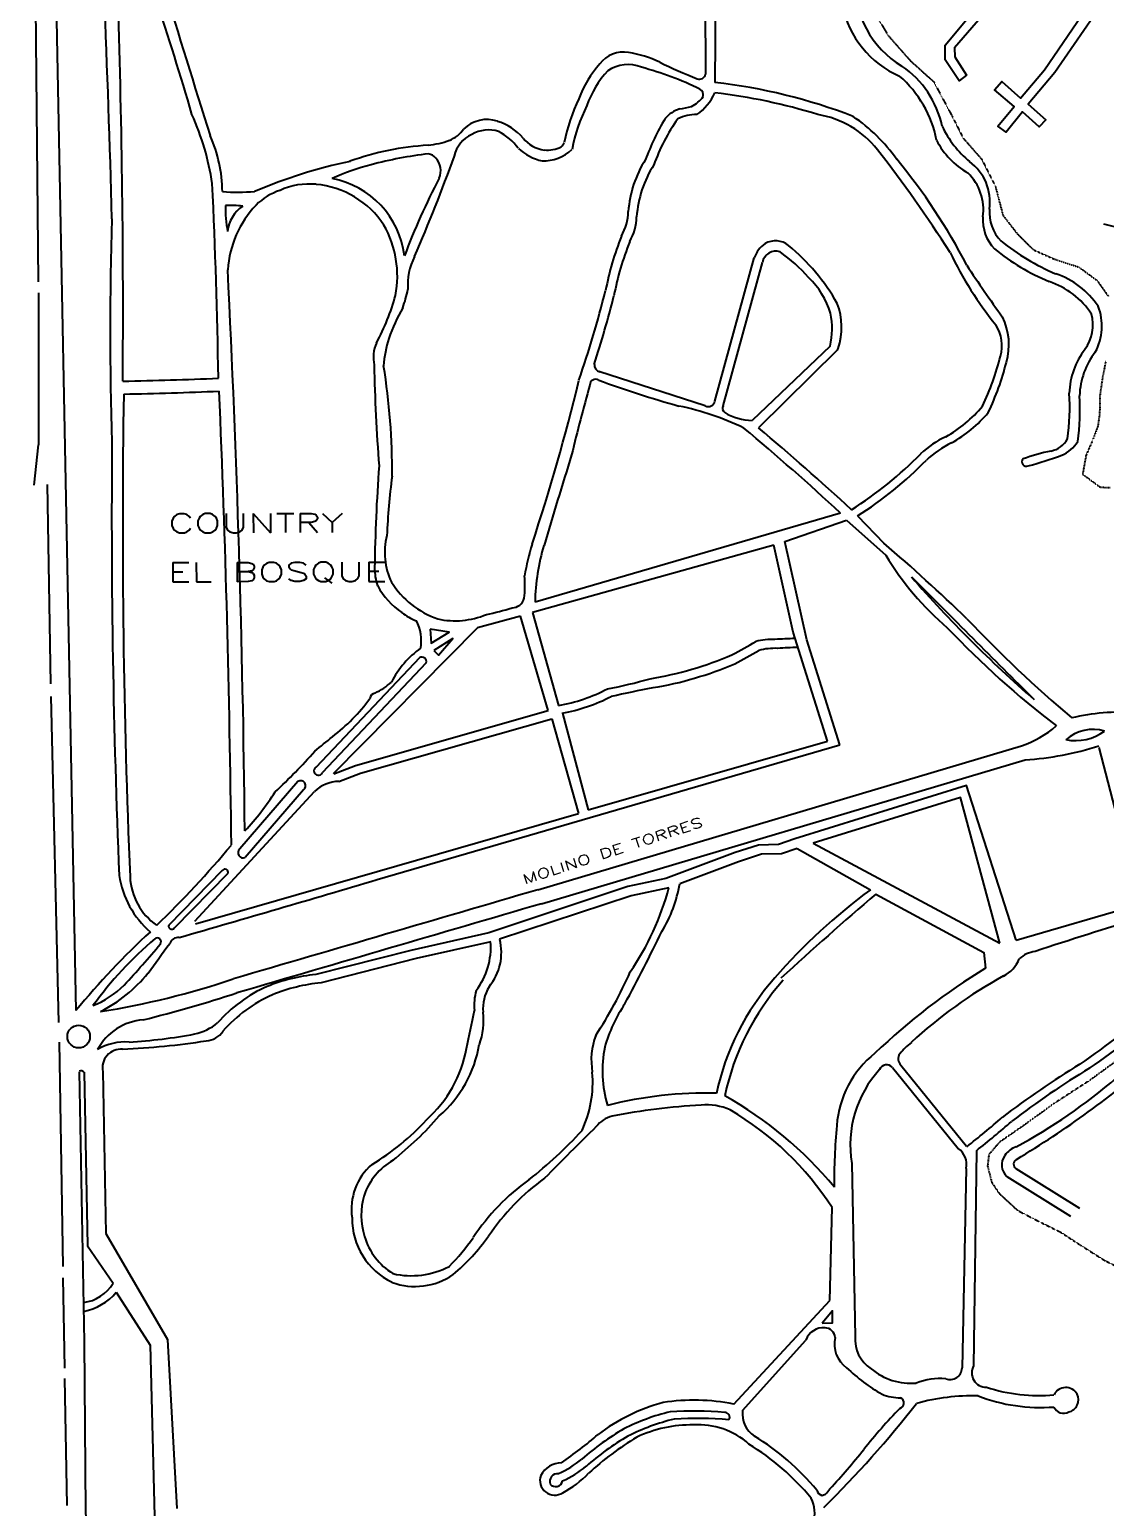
# Model space of a CAD drawing. Header units: millimetres. Extents: x 4374322 to 4409026, y 6503580 to 6534206.
# Drawn here: x 4375194 to 4376316, y 6530897 to 6532438 of the extents above; entities that cross this region are included whole.
import ezdxf

# ---------------------------------------------------------------- set-up
doc = ezdxf.new("R2010")
doc.units = ezdxf.units.MM
doc.linetypes.add('HIDDEN2', pattern=[0.1875, 0.125, -0.0625])
for name, color, linetype in [('CANAL', 252, 'Continuous'), ('LINEA CALLE', 252, 'Continuous'), ('NOMBRE BARRIO', 8, 'Continuous'), ('NOMBRE CALLE', 252, 'Continuous')]:
    doc.layers.add(name, color=color, linetype=linetype)
doc.styles.add('ROMANS', font='romans')
doc.styles.add('S1', font='ROMANS')

msp = doc.modelspace()

# ---------------------------------------------------------------- linework, layer by layer
at = {"layer": 'CANAL', "linetype": 'HIDDEN2', "ltscale": 0.2, "transparency": 33554687}
for points in [[(4376077.3, 6532452.6), (4376089.8, 6532431.5), (4376113, 6532405.2), (4376137.4, 6532383.2), (4376156.4, 6532347.6), (4376168, 6532324.6), (4376187.5, 6532302.4), (4376201.7, 6532274.1), (4376209.6, 6532244), (4376224.7, 6532224.5), (4376241.3, 6532208.2), (4376262.4, 6532198.7), (4376289, 6532189.9), (4376307.9, 6532176), (4376319.6, 6532159.4)], [(4376316.8, 6532091.6), (4376313.5, 6532075.5), (4376310.7, 6532056.1), (4376310.4, 6532037.5), (4376308.6, 6532024.3), (4376303.1, 6532009.6), (4376303.1, 6532009.6), (4376296.2, 6531993.7), (4376296.2, 6531993.7), (4376292.7, 6531974.1), (4376311, 6531960.6), (4376321.5, 6531960.2)], [(4376332.1, 6531365.5), (4376299.6, 6531341.8), (4376263, 6531318.1), (4376229.4, 6531293.9), (4376205.7, 6531277.5), (4376194.9, 6531264.8), (4376193.5, 6531253), (4376197.8, 6531235.9), (4376205.5, 6531224.4), (4376224.8, 6531206.6), (4376247, 6531195.1), (4376269.4, 6531184.1), (4376290.4, 6531170.4), (4376315.7, 6531154.4), (4376331.3, 6531146.6)]]:
    msp.add_lwpolyline(points, dxfattribs=at)
at = {"layer": 'LINEA CALLE', "transparency": 33554687}
for p, q in [((4376040.1, 6531933.6), (4375721.6, 6531840.8)), ((4375982.1, 6531904.1), (4376046.3, 6531926.3)), ((4376046.3, 6531926.3), (4376087.4, 6531889.7)), ((4375970.6, 6531900), (4375718.9, 6531830.1)), ((4375990.7, 6531809.4), (4375970.6, 6531900)), ((4376004.9, 6531801.6), (4375982.1, 6531904.1)), ((4375706.5, 6531826), (4375661.4, 6531813.9)), ((4375735.3, 6531727.6), (4375706.5, 6531826)), ((4375718.9, 6531830.1), (4375746.1, 6531732.9)), ((4375661.4, 6531813.9), (4375511.1, 6531661.8)), ((4376026.4, 6531695.7), (4375990.7, 6531809.4)), ((4376039.3, 6531691.9), (4376004.9, 6531801.6)), ((4375216.4, 6531742.2), (4375224.5, 6531402.5)), ((4375534.1, 6531670.3), (4375735.3, 6531727.6)), ((4375539.5, 6531662.3), (4375739.1, 6531719.1)), ((4375739.1, 6531719.1), (4375766.7, 6531620.5)), ((4375750, 6531725), (4375776.9, 6531624.1)), ((4375556.8, 6531551.5), (4376039.3, 6531691.9)), ((4375776.9, 6531624.1), (4376026.4, 6531695.7)), ((4375511.5, 6531661.8), (4375534.1, 6531670.3)), ((4375516.8, 6531653.8), (4375539.5, 6531662.3)), ((4375367.2, 6531505.5), (4375766.7, 6531620.5)), ((4375225, 6531381.9), (4375228.9, 6531148.1)), ((4376029, 6531112.5), (4376031.3, 6531209.5)), ((4375229.1, 6531136.3), (4375230.6, 6531042.2)), ((4375928.8, 6531004.6), (4376029, 6531112.5)), ((4375938, 6530997.9), (4376003.9, 6531071.4)), ((4375230.8, 6531031.4), (4375233, 6530898.9))]:
    msp.add_line(p, q, dxfattribs=at)
for points in [[(4375194.3, 6533109.9), (4375203.4, 6532174.7)], [(4375215.8, 6532785.8), (4375242.6, 6531414.9)], [(4376240.8, 6532513.2), (4376159.1, 6532418.5), (4376159.3, 6532409.3), (4376171.6, 6532390.3), (4376163.9, 6532384.3), (4376149.2, 6532406.3), (4376149.2, 6532421.4), (4376228.3, 6532516.3)], [(4375909.9, 6532470), (4375909.2, 6532382.6)], [(4375898.9, 6532466.5), (4375899.4, 6532391.1)], [(4376304, 6532451.3), (4376263.6, 6532392.9), (4376235.7, 6532360), (4376254.2, 6532343.7), (4376247.5, 6532336.2), (4376230.1, 6532351.8), (4376213, 6532330.7), (4376204.3, 6532337), (4376221.1, 6532357.5), (4376200.7, 6532374.9), (4376208.3, 6532383.4), (4376227.8, 6532366.3), (4376252.9, 6532395.8), (4376292, 6532452.7)], [(4375909.1, 6532050.2), (4375950.2, 6532199.6)], [(4375917.7, 6532045.5), (4375958.8, 6532194.9)], [(4375203.6, 6532163.1), (4375203.5, 6532004.6)], [(4376029.2, 6532107.6), (4375948.1, 6532030.2)], [(4376036.8, 6532103.6), (4375954.5, 6532022.4)], [(4375899, 6532045.4), (4375788.1, 6532081.2)], [(4375199.2, 6531962.8), (4375203.5, 6532004.6)], [(4375212.7, 6531963.5), (4375216, 6531755.6)], [(4376057.8, 6531930.6), (4376085.4, 6531902.2)], [(4375612.2, 6531812.6), (4375613.1, 6531798), (4375631.9, 6531809.3), (4375612.2, 6531812.6)], [(4375616.1, 6531790.3), (4375620.9, 6531785.6), (4375635.7, 6531802.7), (4375616.1, 6531790.3)], [(4375601.3, 6531783.1), (4375492.8, 6531668.5)], [(4375608.1, 6531777.3), (4375499.6, 6531662.8)], [(4375724.4, 6531540.9), (4376228.9, 6531691.1)], [(4376223.3, 6531488.4), (4376352.2, 6531525.8), (4376310.1, 6531689.2)], [(4375728.1, 6531526.2), (4376232.7, 6531676.4)], [(4375474.2, 6531653.8), (4375413.5, 6531583.5)], [(4375366.8, 6531508), (4375491.5, 6531643.3)], [(4375480, 6531644.9), (4375419.2, 6531574.6)], [(4376223.3, 6531488.4), (4376171.4, 6531649.7), (4375992.6, 6531594), (4375975.3, 6531588), (4375954.5, 6531587.4), (4375930.4, 6531579.6), (4375857.9, 6531552.6), (4375818.4, 6531544.3), (4375673.2, 6531496.1)], [(4376206.2, 6531485.3), (4376165.4, 6531637.2), (4376011.5, 6531589.3)], [(4376011.5, 6531589.3), (4376206.2, 6531485.3)], [(4375994.9, 6531584), (4375978.7, 6531578.4), (4375957.8, 6531577.9), (4375933.7, 6531570), (4375872.4, 6531547.2)], [(4375994.9, 6531584), (4376071.3, 6531540.9)], [(4375395.3, 6531560.8), (4375339.5, 6531503.9)], [(4375401, 6531557.9), (4375345.1, 6531501)], [(4375861.2, 6531543), (4375821.8, 6531534.7), (4375684.6, 6531489.2)], [(4376076.9, 6531536.4), (4376189.8, 6531475.5), (4376191.5, 6531459.1)], [(4375673.2, 6531496.1), (4375591.9, 6531477.7), (4375492.7, 6531452.5)], [(4375675.3, 6531486.7), (4375597.5, 6531469.2), (4375498.3, 6531443.9)], [(4376103.2, 6531358.1), (4376171.6, 6531273.4)], [(4375246.1, 6531351.1), (4375251.3, 6531069.4), (4375252.5, 6530893.4), (4375258.2, 6530763.2), (4375258.6, 6530577), (4375262.7, 6530357.1), (4375269.1, 6530114.2), (4375265.9, 6530044.3)], [(4375251.3, 6531350.7), (4375254.6, 6531169.6), (4375281.4, 6531130.7)], [(4375270.7, 6531351.4), (4375273.8, 6531182.6), (4375338.1, 6531072)], [(4376094.3, 6531355.7), (4376162.7, 6531271)], [(4376181.9, 6531268.8), (4376179, 6531044.5)], [(4376051.9, 6531255.6), (4376055.5, 6531075.1)], [(4376171.2, 6531250.4), (4376166.9, 6531042.3)], [(4376223, 6531250.3), (4376289.4, 6531208.9)], [(4376213.6, 6531241.9), (4376280, 6531200.6)], [(4375284.7, 6531121.3), (4375320.1, 6531066.2), (4375324.7, 6530887.9), (4375332.1, 6530638.2), (4375333.7, 6530404), (4375340.2, 6530385.2), (4375342.9, 6530247.4), (4375327.3, 6530213.5)], [(4376020.9, 6531089), (4376031.8, 6531089.3), (4376031.7, 6531101.9), (4376020.9, 6531089)], [(4375338.1, 6531072), (4375347.8, 6530895.8)]]:
    msp.add_lwpolyline(points, dxfattribs=at)
msp.add_circle((4375245.5, 6531387.8), 11.8, dxfattribs=at)
for centre, radius, start, end in [((4382276.2, 6534543.3), 7240.9, 196.51421, 197.82199), ((4376154.7, 6532484.8), 99.1, 176.4836, 239.3139), ((4359511, 6531813.5), 15775, 1.54998, 2.40216), ((4372809.2, 6531613.3), 2658.3, 16.0685, 18.805), ((4365572.1, 6532145.9), 9719.7, 359.55945, 1.88989), ((4376143.9, 6532484.5), 104.3, 192.1396, 246.1426), ((4375813.2, 6532384.7), 29.5, 78.7405, 144.3561), ((4375804.6, 6532308), 106.6, 63.8934, 82.2321), ((4375867.3, 6532330), 106.1, 137.3822, 160.4408), ((4375875.5, 6532322.9), 106.1, 137.3822, 160.4408), ((4375818.5, 6532362.7), 38.4, 68.5432, 123.31), ((4375735.7, 6532046.5), 365, 64.3874, 74.6178), ((4376031.4, 6532759.1), 398.3, 243.1504, 249.3106), ((4375893, 6532392.7), 6.65, 249.3512, 346.5567), ((4376047.9, 6532316.5), 100.3, 11.7983, 55.8892), ((4375889.3, 6532369.1), 7.76, 351.0385, 57.3913), ((4375843.8, 6531805.8), 580.4, 68.8428, 83.5339), ((4376023.7, 6532299.4), 118.9, 11.1144, 49.0161), ((4375931, 6532284.8), 182.5, 153.731, 168.9443), ((4375866, 6532392.4), 39.6, 298.1202, 321.6453), ((4375857.1, 6532395.4), 57, 305.6625, 335.4431), ((4375843.6, 6531795), 580.4, 72.6683, 83.5339), ((4375111.9, 6532235.8), 276.1, 8.6333, 24.227), ((4375939.2, 6532277.7), 182.5, 153.731, 168.9443), ((4376086.7, 6532208.4), 267, 149.2459, 159.4667), ((4376027.2, 6532232.5), 192.7, 144.4084, 160.5933), ((4375881.7, 6532324.3), 32, 107.1559, 139.7322), ((4375890.8, 6532300.2), 48.9, 90.5466, 114.5801), ((4375865.3, 6532415.8), 61.3, 276.5465, 288.3665), ((4376000.6, 6532250.9), 99.4, 38.2187, 80.7922), ((4375951.3, 6532197.9), 180.7, 35.3149, 55.6488), ((4375619.4, 6532353.3), 33.7, 292.6054, 324.8243), ((4375671.1, 6532309.7), 34.2, 70.9258, 134.9897), ((4375673.4, 6532295.9), 37.1, 74.0273, 118.8323), ((4375666.8, 6532289.1), 55.1, 39.9872, 73.7301), ((4375653, 6532275.3), 64, 37.0861, 61.4709), ((4376243.7, 6532383.2), 108, 205.3361, 230.3746), ((4375244.8, 6532266.7), 150.6, 0.7618, 23.6551), ((4375625, 6532036), 281.4, 93.0578, 110.0542), ((4375598.6, 6532417.2), 100.8, 276.5155, 289.5651), ((4375668.6, 6532299.1), 32, 114.2605, 168.0462), ((4375740.1, 6532352.2), 52.6, 226.8056, 257.7459), ((4375736.7, 6532347.9), 36.3, 220.2211, 261.0289), ((4375734.2, 6532346.3), 34.3, 264.7644, 295.4391), ((4375736.9, 6532326.4), 16.3, 317.1263, 335.9552), ((4376214.2, 6532360.3), 83.1, 207.2151, 240.2487), ((4375640.8, 6531772.6), 539.5, 102.0113, 113.1074), ((4375659.7, 6531886.5), 424.5, 96.6917, 104.9078), ((4373796.8, 6532972.8), 1957.7, 336.7792, 340.078), ((4375607.7, 6532295), 13.4, 40.4278, 79.1933), ((4375603.3, 6532290.4), 19.8, 337.3813, 42.2393), ((4375730.2, 6532344.1), 43.3, 268.1981, 313.4734), ((4375934, 6532239.8), 115.5, 147.3773, 175.9423), ((4374928.7, 6531419.4), 1456, 32.6657, 37.8322), ((4375617, 6531904.5), 624.9, 27.3821, 39.5513), ((4376144, 6532258.1), 52, 351.6637, 53.7725), ((4375610.7, 6532061.7), 242.6, 104.3605, 114.5502), ((4376273.1, 6531941.7), 735.4, 152.3685, 159.2745), ((4375942.7, 6532234.3), 115.5, 147.3773, 175.9423), ((4376135.6, 6532249.8), 53.6, 352.0747, 45.7507), ((4369032.5, 6531978.4), 6359.4, 0.86361, 2.69323), ((4375411.2, 6532508.1), 239.9, 266.2146, 274.2654), ((4375473.3, 6532212.6), 60, 107.2605, 135.4685), ((4375486, 6532204.4), 72.3, 84.3583, 114.931), ((4375484.4, 6532181.5), 95.2, 33.3246, 84.7623), ((4375492.9, 6532190.9), 93, 6.8011, 79.4924), ((4375404.6, 6532167.8), 86.6, 82.0614, 93.9134), ((4375529.4, 6532251.1), 130.8, 178.6541, 190.522), ((4375436.8, 6532223.7), 36.1, 124.0626, 174.3275), ((4375510.4, 6532179.6), 109.7, 136.7656, 175.9931), ((4378971.2, 6532123.9), 3692.9, 178.195, 181.8077), ((4375761.7, 6532249.9), 57.1, 331.0918, 358.0898), ((4375770.4, 6532244.3), 57.1, 331.0918, 358.0898), ((4376231.2, 6532239), 42.6, 175.4113, 224.5073), ((4376238, 6532247.1), 42.6, 175.4113, 224.5073), ((4375470.9, 6532180.9), 107, 349.0403, 29.6293), ((4376082.5, 6532112.1), 292.3, 157.8633, 169.4443), ((4376091.2, 6532106.6), 292.3, 157.8633, 169.4443), ((4375977.6, 6532190.5), 28.9, 123.9123, 161.7337), ((4375972.8, 6532192.3), 14.3, 72.5511, 169.5818), ((4375972.3, 6532195.5), 21.9, 51.7427, 119.4796), ((4375859.9, 6532045.6), 198.6, 42.2472, 53.8446), ((4375846.6, 6532043.7), 218.9, 29.6756, 50.5015), ((4376348.8, 6532391.7), 235.1, 230.9618, 247.1995), ((4376355.6, 6532399.9), 235.1, 230.9618, 247.1995), ((4375653.9, 6532171.3), 65.2, 152.925, 184.0582), ((4376505.2, 6532374), 389.2, 205.6845, 218.8774), ((4377735.4, 6533229.6), 1876.6, 213.5713, 215.5674), ((4360597.3, 6531442.8), 14822.4, 0.61639, 2.87886), ((4375949.1, 6532118.1), 84, 16.4598, 46.5075), ((4376229.7, 6532092.4), 87.2, 33.928, 71.2298), ((4376236.5, 6532100.6), 87.2, 33.928, 71.2298), ((4375346.7, 6532223.7), 237.8, 331.6742, 344.6062), ((4375422.6, 6532202), 170, 341.3424, 348.0023), ((4374629.8, 6532460.2), 1201.9, 341.156, 345.8159), ((4374636.3, 6532455.2), 1204.2, 342.2756, 345.8142), ((4375750.7, 6532052.2), 192.4, 150.2482, 160.7397), ((4375971.2, 6532127.3), 70.1, 341.7103, 20.7002), ((4376256.1, 6532128.5), 56.7, 331.4987, 21.4637), ((4375956.2, 6532125.8), 75.2, 346.0488, 12.4241), ((4376170, 6532108.3), 38.6, 343.3383, 33.633), ((4376150.2, 6532109), 65.6, 343.864, 26.3328), ((4376257.9, 6532130.3), 45.4, 325.125, 13.7848), ((4375693.2, 6532076.7), 130.1, 162.6072, 175.405), ((4375589.7, 6532096), 36.8, 156.1457, 192.4894), ((4375965.9, 6532142.8), 81.1, 331.051, 332.4486), ((4376358.1, 6532055.9), 79.4, 142.4268, 177.9286), ((4376368.8, 6532053.1), 79.4, 142.4268, 177.9286), ((4377275.9, 6532119.5), 1722.5, 181.0497, 184.5553), ((4374877.8, 6531976.4), 694.7, 359.6414, 9.176), ((4375790.8, 6532088.1), 7.41, 176.0085, 255.5534), ((4375942.9, 6532163.1), 272.2, 334.2816, 345.9924), ((4375949, 6532156.6), 272.2, 334.2816, 345.9924), ((4375207.3, 6536387.2), 4316.9, 271.1188, 272.4422), ((4373664.4, 6532581.6), 2163.8, 341.6705, 346.3774), ((4378277.4, 6531377.5), 2592.2, 164.5717, 166.232), ((4375784.7, 6532067), 6.08, 58.7706, 178.9969), ((4376149.5, 6533047.9), 1040.5, 249.663, 254.5109), ((4383918.5, 6531920.1), 8627.1, 179.08654, 182.43052), ((4375208.2, 6536373.7), 4316.9, 271.1188, 272.4422), ((4360583.2, 6531428.1), 14822.4, 0.61639, 2.44634), ((4376039.6, 6532044.3), 239.6, 352.0067, 3.4612), ((4376050.3, 6532041.5), 239.6, 352.0067, 3.4612), ((4375809.5, 6531749), 302.6, 64.5658, 78.1542), ((4375902.2, 6532051.7), 7.03, 243.1175, 347.9966), ((4375922.6, 6532042.9), 5.61, 152.4979, 234.7255), ((4375949.5, 6532089.6), 59.5, 239.5393, 268.5698), ((4376080.9, 6532135.2), 140.2, 299.4945, 319.9362), ((4376087, 6532128.7), 140.2, 299.4945, 319.9362), ((4373981.2, 6529695.8), 3040.9, 47.3852, 49.9124), ((4373996.3, 6529696), 3040.9, 47.4751, 49.9124), ((4384246.9, 6531931.6), 8967, 179.51578, 182.40209), ((4376192.2, 6531922.7), 99.9, 115.0553, 133.2904), ((4376198.3, 6531916.2), 99.9, 115.0553, 133.2904), ((4376254.2, 6532023.7), 26, 282.1931, 330.7541), ((4376255, 6532029.6), 39.1, 294.0874, 326.6586), ((4381571.8, 6530172.4), 6091, 162.59479, 163.52387), ((4375838.8, 6532273.8), 398.4, 302.3103, 315.6695), ((4376233.9, 6531986.9), 4.6, 136.2443, 297.1233), ((4376303.6, 6531786.4), 216.4, 101.7083, 109.7434), ((4376160.4, 6532279.7), 306.3, 284.2707, 291.1412), ((4377235.1, 6531856.5), 1681, 175.6941, 179.3186), ((4375844.9, 6532267.3), 398.4, 302.3103, 315.6695), ((4376339, 6531873.8), 772.9, 172.6974, 177.3128), ((4375634.7, 6531892.4), 70, 165.3657, 206.156), ((4375946.8, 6531829.4), 239.3, 162.5537, 170.6827), ((4375940.2, 6531836.8), 218.7, 163.2257, 178.9562), ((4374881.9, 6530494.1), 1852.3, 45.8562, 49.4792), ((4376352.7, 6532049.6), 309.8, 211.0801, 229.5002), ((4375609, 6531875.9), 54.8, 179.3494, 199.3574), ((4375553.2, 6531858.1), 157.7, 355.1382, 3.6257), ((4377095.3, 6532720.8), 1300.6, 221.021, 229.0043), ((4412844.2, 6568485.5), 51865.2, 224.91264, 225.11268), ((4375628.2, 6531896.5), 80.7, 208.6952, 235.4518), ((4375649.8, 6531910.1), 91.8, 211.95, 251.0649), ((4375697, 6531848.7), 13.9, 272.1184, 343.4211), ((4375615.9, 6531871.2), 53.1, 230.8762, 250.077), ((4375557.2, 6531800.4), 45.7, 350.4488, 27.2328), ((4375638, 6531907.1), 85.8, 257.8776, 292.538), ((4375625.5, 6532055.9), 232.5, 281.2586, 288.041), ((4377196.5, 6532798.9), 1414.7, 223.5972, 229.6889), ((4376852.4, 6532478.4), 965.7, 223.4691, 232.5583), ((4375661.8, 6531710.8), 101.4, 125.9926, 152.6754), ((4375464.4, 6532652.2), 982.1, 298.0972, 299.7655), ((4375467.4, 6532642.9), 982.1, 298.0972, 299.7655), ((4375969, 6531733.8), 68.1, 87.7694, 104.5005), ((4375972, 6531724.5), 68.1, 87.7694, 104.5005), ((4376128.9, 6528743.9), 3062, 92.5484, 92.9431), ((4376131.8, 6528734.6), 3062, 92.5484, 92.9431), ((4375603.3, 6531778.6), 4.92, 344.9997, 115.0218), ((4375783.5, 6532117.6), 361.4, 279.231, 293.3855), ((4375786.4, 6532108.3), 361.4, 279.231, 293.3855), ((4375707, 6532224.8), 483, 280.7516, 286.1705), ((4375555.7, 6531739.5), 6.57, 98.9946, 173.8072), ((4375525.2, 6531808.7), 69.3, 295.2053, 312.1685), ((4375714.9, 6531907.9), 177.7, 280.1005, 297.5344), ((4376705.6, 6527579.2), 4260.3, 101.6632, 102.2599), ((4375395.6, 6531851.9), 189.9, 307.1208, 323.9701), ((4375718.8, 6531900), 177.7, 280.1005, 297.5344), ((4376333.5, 6531492.6), 233.4, 86.5623, 102.9366), ((4346594.6, 6566923.4), 45571.6, 309.35363, 309.38366), ((4376194.8, 6531793.4), 107.9, 288.4242, 310.741), ((4376303.4, 6531665.3), 42.7, 73.3486, 131.3745), ((4376285.3, 6531747.9), 51.5, 258.6387, 306.0843), ((4374963.1, 6532160.3), 710.8, 313.2851, 318.0601), ((4376213.4, 6531989.9), 314.1, 273.5132, 287.8405), ((4375495.5, 6531664.8), 4.6, 125.9501, 334.0713), ((4375477, 6531649.3), 5.31, 304.0412, 121.86), ((4375518.2, 6531614.7), 39.2, 91.9419, 132.9631), ((4375218.5, 6531789.9), 274.5, 316.8919, 327.6485), ((4374596.8, 6532261.7), 1052.3, 313.9317, 320.157), ((4375417, 6531579.4), 5.36, 131.3593, 294.5419), ((4375398.1, 6531559.2), 3.19, 335.2119, 150.0434), ((4375383, 6531570.2), 96.4, 188.6152, 229.3533), ((4375364.4, 6531557.4), 65.4, 182.7882, 234.9488), ((4369376.8, 6552286.8), 21636.6, 286.02617, 286.59631), ((4375586, 6531616.5), 284.8, 325.5097, 345.0502), ((4375733.7, 6531570.7), 140.7, 328.5865, 350.3767), ((5622912.8, 2269489.4), 4440783.9, 106.3108637, 106.3151334), ((4376442.3, 6531038.3), 624.7, 126.438, 138.9022), ((4378693.9, 6528484.2), 4020.5, 130.6102, 132.493), ((5622916.5, 2269474.8), 4440783.9, 106.3108637, 106.3151334), ((4375880.9, 6530890.3), 826.2, 132.7314, 140.5837), ((4375342.5, 6531502.9), 3.22, 161.1121, 324.1431), ((4374152, 6532320.5), 1890.4, 331.6242, 334.1869), ((4377477.1, 6527767.5), 3908.9, 106.7089, 108.4011), ((4375594.6, 6531175.1), 414.4, 130.6125, 143.757), ((4374411.4, 6532259.8), 1202.8, 317.1316, 319.8586), ((4371762.1, 6534070.8), 4414.9, 323.648, 324.1463), ((4375327.4, 6531486.6), 4.02, 327.1764, 130.2884), ((4375349.5, 6531481.4), 9.72, 86.1572, 158.7024), ((4375600.7, 6531481.3), 74.7, 322.5679, 4.144), ((4375631.1, 6531475.3), 55.3, 320.0793, 14.54), ((4376196.8, 6531479.5), 31.5, 294.9527, 340.4703), ((4376246.7, 6531446.6), 30.1, 96.7902, 132.1139), ((4375198.6, 6531551.2), 153.9, 296.9154, 320.7642), ((4375509.9, 6531273.5), 179.8, 95.4792, 112.1631), ((4375380.8, 6531651), 481.6, 327.043, 336.0087), ((4376526.1, 6530904.4), 647.8, 121.0954, 134.0054), ((4376449.5, 6531017.3), 495.4, 118.9022, 132.6345), ((4375223.6, 6531511.2), 98.3, 291.9947, 314.866), ((4375137.1, 6532248.4), 844.7, 278.9334, 288.6197), ((4375504.9, 6531300.6), 153, 114.2842, 138.464), ((4375515.5, 6531264.9), 179.8, 95.4792, 112.1631), ((4375711.8, 6531420.8), 53.8, 163.741, 186.2419), ((4375711.2, 6531417), 44, 148.7908, 185.0406), ((4376172.8, 6531271.6), 268.3, 138.6171, 167.7345), ((4376181.5, 6531269.1), 268.3, 138.6171, 167.7345), ((4374896.8, 6533037.3), 1684.3, 284.2976, 287.7593), ((4375510.5, 6531292), 153, 114.2842, 138.464), ((4375947, 6531333.1), 158.9, 145.9549, 164.0138), ((4375956.8, 6531855.7), 598.1, 303.8484, 313.7324), ((4375317.2, 6531346.3), 59.1, 94.3472, 151.6522), ((4365812.2, 6533447.7), 10053.7, 348.10523, 348.33507), ((4375592.1, 6531404.7), 75.7, 340.506, 6.4193), ((4375966.7, 6531851.6), 598.1, 303.8484, 313.7324), ((4375266.6, 6531919.2), 538, 273.3546, 280.7095), ((4375354.7, 6531445.7), 56.4, 282.137, 309.2812), ((4375377, 6531406.3), 23, 273.7451, 325.9613), ((4375854.6, 6531363.2), 74.4, 159.6546, 189.7326), ((4375294.2, 6531324.7), 57.5, 86.1565, 120.3134), ((4375289.7, 6531355.3), 19.4, 85.4226, 191.5891), ((4375251.5, 6532213.2), 839.5, 272.7143, 278.697), ((4375522, 6531398.5), 130.1, 311.5139, 349.8164), ((4375537.3, 6531401.4), 128, 311.1902, 350.1402), ((4375922.5, 6531352.2), 130.6, 169.0932, 196.0522), ((4376145.3, 6531338.1), 53.6, 125.712, 143.8692), ((4376141.4, 6531287.7), 105.4, 128.3376, 175.9932), ((4376088.3, 6531350.5), 7.9, 40.7335, 158.1488), ((4376109.1, 6531364.6), 8.8, 143.9829, 227.7329), ((4376749.2, 6530599.2), 887.8, 121.1543, 127.4957), ((4375681.3, 6532161.7), 1052.5, 301.0249, 310.788), ((4375247.9, 6531347), 5.02, 46.674, 110.5448), ((4375661.8, 6531340.4), 119.9, 335.0525, 4.8623), ((4376166.8, 6531274.7), 116.5, 137.4524, 189.4201), ((4376759.1, 6530595.1), 887.8, 121.1543, 127.4957), ((4375948.8, 6531784.5), 580.6, 298.2069, 310.7792), ((4375899.4, 6530909.5), 419.3, 88.4559, 104.143), ((4375935.9, 6530600.6), 716.9, 93.29, 100.7804), ((4375900.5, 6531256.2), 60.4, 66.0418, 95.4879), ((4375720.6, 6530971.4), 406.6, 39.6397, 60.7314), ((4375423.5, 6531468.3), 249.2, 300.913, 317.8491), ((4375345.5, 6531545.6), 366.2, 308.4829, 318.9394), ((4375808.9, 6531276.3), 29.4, 103.9542, 142.968), ((4375766.8, 6531039.9), 314.2, 32.6697, 59.7584), ((4375646.8, 6531942.8), 851.1, 308.0987, 311.3248), ((4375656.7, 6531938.6), 851.1, 308.0987, 311.3248), ((4375429.7, 6531601.8), 462, 308.1699, 317.5354), ((4378517.8, 6528509.4), 3901.3, 134.4579, 135.5789), ((4376577.4, 6531240.8), 543.8, 174.2769, 181.0586), ((4376152.3, 6531254.7), 19.4, 347.2619, 57.4102), ((4376230.6, 6531251.3), 22.8, 108.8995, 146.4663), ((4375591.8, 6531207.7), 61.8, 130.7631, 188.3496), ((4375607.5, 6531200), 68, 120.0892, 160.8784), ((4376224.6, 6531254), 16.3, 142.7447, 227.9079), ((4376226.3, 6531254.8), 5.6, 116.9725, 233.6507), ((4375854.8, 6531045.2), 238.5, 125.825, 146.1132), ((4375871, 6531046.7), 238.5, 125.825, 146.1132), ((4375614.9, 6531201.7), 74.6, 163.9335, 197.2903), ((4375604.4, 6531198), 73.7, 179.4386, 244.265), ((4375609.9, 6531199.4), 69.2, 196.6907, 238.0169), ((4375460.7, 6531315.2), 239.3, 315.7694, 325.0596), ((4375495.1, 6531307.3), 219, 310.0768, 324.3354), ((4375592.5, 6531223.9), 85.4, 256.9662, 297.6473), ((4375245.6, 6531151.9), 41.6, 276.8464, 329.37), ((4375596.4, 6531197.1), 69.8, 249.8132, 304.6584), ((4375239.9, 6531158.7), 58.4, 280.6563, 320.1309), ((4376022.7, 6531064.2), 20.1, 86.3857, 159.0114), ((4376023.6, 6531073.2), 11, 4.2176, 88.1249), ((4376063.3, 6531066.9), 29.5, 166.0675, 235.419), ((4376091, 6531071.7), 35.6, 174.464, 238.0281), ((4376177.2, 6531178.3), 188.4, 226.0875, 240.1765), ((4376113.9, 6531091.2), 64.9, 229.972, 274.6196), ((4376154.4, 6531042.7), 12.5, 248.5128, 358.4627), ((4376192, 6531037.2), 14.9, 150.7138, 271.3751), ((4376144.8, 6530959.9), 71.4, 85.9221, 111.08), ((4376246.8, 6531189.2), 175.6, 251.929, 275.2317), ((4376275.1, 6531008.2), 13.7, 29.572, 153.4439), ((4375905.6, 6530818.1), 194.8, 105.0402, 127.3675), ((4375887.1, 6530795.9), 212.8, 78.7189, 98.6629), ((4375219.2, 6531709.2), 1142.7, 314.6939, 321.9774), ((4376105.5, 6531075.9), 64.9, 250.1353, 267.689), ((4376100.5, 6531005.8), 5.79, 285.5799, 65.7335), ((4376176.9, 6530800.3), 212.9, 88.1687, 105.6437), ((4376249, 6531184.3), 183.2, 249.1049, 274.3023), ((4376274.9, 6531009.4), 13.4, 284.1444, 24.626), ((4375911, 6530790.9), 211.3, 103.2764, 117.2831), ((4375915.3, 6530783.3), 211.3, 103.2764, 117.2831), ((4375886.8, 6530669.9), 327.5, 84.2967, 94.2672), ((4375891.1, 6530662.3), 327.5, 84.2967, 94.2672), ((4375919.8, 6530991.1), 4.78, 323.6403, 95.4649), ((4375965.3, 6530994.4), 27.5, 172.7409, 237.3121), ((4376501.7, 6530610.7), 558, 135.7296, 141.5839), ((4376272.7, 6531005.8), 10.8, 202.8499, 300.4806), ((4375455.4, 6531363.2), 512.3, 304.9822, 310.3912), ((4375940.6, 6530756.1), 256, 119.6037, 131.6633), ((4375885.7, 6530844.9), 138.1, 89.5843, 114.8136), ((4375891.4, 6530902.4), 80.7, 48.7098, 93.3333), ((4375944.9, 6530748.5), 256, 119.6037, 131.6633), ((4375996.6, 6530692.2), 325.3, 121.2747, 132.371), ((4375805.2, 6530736.8), 265.7, 39.7316, 58.348), ((4375811, 6530745.1), 265.7, 39.7316, 58.348), ((4375538, 6531375.7), 672.4, 316.9187, 321.5292), ((4375749.2, 6530919), 24.4, 90.1859, 152.5348), ((4375702.4, 6531029.6), 106.7, 294.0839, 309.6118), ((4375742, 6530925.1), 15.4, 160.2677, 303.1931), ((4375745.1, 6530923.9), 8.23, 83.9599, 199.2529), ((4375706.7, 6531022), 106.7, 294.0839, 309.6118), ((4375699.9, 6531007.5), 107.8, 297.9145, 315.939), ((4375742.9, 6530926), 7.43, 220.2492, 348.4467), ((4376023, 6530917), 7.9, 195.3106, 252.3654), ((4376009.1, 6530928), 23.1, 311.7332, 330.0168), ((4375980.9, 6530891.8), 32.3, 340.308, 27.3767), ((4376019.7, 6530918.6), 9.18, 275.2723, 301.1071)]:
    msp.add_arc(centre, radius, start, end, dxfattribs=at)

# ---------------------------------------------------------------- texts
at = {"layer": 'NOMBRE BARRIO', "transparency": 33554687, "style": 'ROMANS', "width": 1.5}
msp.add_text('VILLA', height=20, rotation=48.6662, dxfattribs=at).set_placement((4376328.6, 6532220.9))
at = {"layer": 'NOMBRE BARRIO', "linetype": 'Continuous', "transparency": 33554687, "style": 'S1', "width": 1.5}
for s, p in [('COUNTRY', (4375339, 6531912.9)), ('EL BOSQUE', (4375338.7, 6531861.9))]:
    msp.add_text(s, height=20, rotation=0.1337, dxfattribs=at).set_placement(p)
at = {"layer": 'NOMBRE CALLE', "transparency": 33554687, "style": 'ROMANS', "width": 1.5}
msp.add_text('MOLINO DE TORRES', height=10, rotation=17.9681, dxfattribs=at).set_placement((4375710.4, 6531546.5))

doc.saveas('drawing.dxf')
